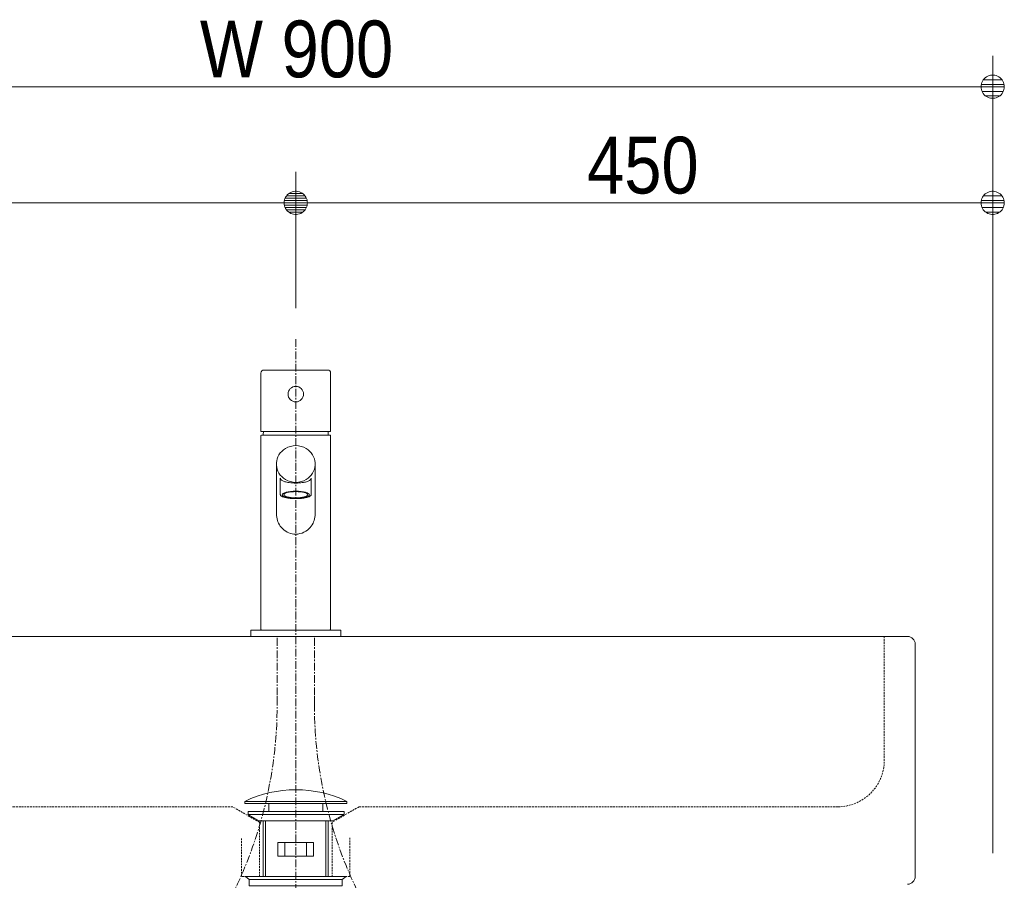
# Model space of a CAD drawing. Units: millimetres, scale not verified. Extents: x -6062 to 6062, y -3045 to 3045.
# Drawn here: x -2246 to -1610, y -1378 to -822 of the extents above; entities that cross this region are included whole.
import ezdxf
from ezdxf.enums import TextEntityAlignment as Align

# ---------------------------------------------------------------- set-up
doc = ezdxf.new("R2010")
doc.units = ezdxf.units.MM
doc.header["$LTSCALE"] = 20
doc.linetypes.add('CHAIN1', pattern=[8, 5, -1, 1, -1])
doc.linetypes.add('DASHED1', pattern=[1.8, 1.2, -0.6])
for name, color, linetype, lineweight in [('0-1_4給排水', 7, 'Continuous', 9), ('0-3_0', 7, 'Continuous', 9), ('0-4_2寸法-1', 7, 'Continuous', 9), ('0-5_5ボウル・キャビネト', 7, 'Continuous', 9)]:
    doc.layers.add(name, color=color, linetype=linetype, lineweight=lineweight)
doc.styles.add('ＭＳ Ｐゴシック', font='')
doc.styles.get('ＭＳ Ｐゴシック').set_extended_font_data('MS PGothic')

# ---------------------------------------------------------------- blocks, each defined once
blk = doc.blocks.new('グループ-5')
at = {"layer": '0-1_4給排水'}
blk.add_line((-6010, -20960), (-5190, -20960), dxfattribs=at)
for points in [[(-5150, -21000), (-5150, -21755), (-6050, -21755), (-6050, -21000)], [(-5850, -22173), (-5849.1, -22152.4), (-5845.9, -22130.2), (-5840, -22106.6), (-5830.8, -22081.8), (-5817.6, -22056.3), (-5800, -22030.8), (-5781, -22009.5), (-5758.4, -21989.6), (-5732.1, -21971.7), (-5702.4, -21956.8), (-5670, -21945.4), (-5635.5, -21938.4), (-5600, -21936), (-5564.5, -21938.4), (-5530, -21945.4), (-5497.6, -21956.8), (-5467.9, -21971.7), (-5441.6, -21989.6), (-5419, -22009.5), (-5400, -22030.8), (-5382.4, -22056.3), (-5369.2, -22081.8), (-5360, -22106.6), (-5354.1, -22130.2), (-5350.9, -22152.4), (-5350, -22173), (-5350, -22820), (-5350.7, -22838.7), (-5352.8, -22858.7), (-5356.8, -22879.9), (-5362.9, -22902.1), (-5369.5, -22920.1), (-5377.7, -22938.4), (-5387.8, -22956.9), (-5400, -22975.3), (-5414.6, -22993.6), (-5431.4, -23011.1), (-5450.5, -23027.4), (-5471.8, -23042.2)], [(-5471.8, -23042.2), (-5495.1, -23054.9), (-5519.7, -23065.1), (-5545.7, -23072.6), (-5572.6, -23077.3), (-5600, -23078.8), (-5623.3, -23077.7), (-5646.3, -23074.3), (-5668.7, -23068.9), (-5690.2, -23061.4), (-5710.6, -23052.1), (-5729.8, -23041.2), (-5750.6, -23026.6), (-5769.3, -23010.5), (-5785.7, -22993.3), (-5800, -22975.3), (-5812.4, -22956.6), (-5822.6, -22937.8), (-5830.9, -22919.1), (-5837.5, -22900.8), (-5842.5, -22883), (-5846.9, -22860.7), (-5849.3, -22839.7), (-5850, -22820), (-5850, -22167.8)], [(-5350, -22173), (-5350.9, -22193.5), (-5354.1, -22215.7), (-5360, -22239.3), (-5369.2, -22264.1), (-5382.4, -22289.6), (-5400, -22315.1), (-5419, -22336.4), (-5441.6, -22356.3), (-5467.9, -22374.2), (-5497.6, -22389.1), (-5530, -22400.5), (-5564.5, -22407.5), (-5600, -22409.9), (-5635.5, -22407.5), (-5670, -22400.5), (-5702.4, -22389.1), (-5732.1, -22374.2), (-5758.4, -22356.3), (-5781, -22336.4), (-5800, -22315.1), (-5817.6, -22289.6), (-5830.8, -22264.1), (-5840, -22239.3), (-5845.9, -22215.7), (-5849.1, -22193.5), (-5850, -22173)], [(-5799.6, -22362.1), (-5800, -22358.1), (-5800, -22568.7), (-5799.6, -22572), (-5798.2, -22575.5), (-5795.8, -22579.3), (-5792, -22583.2), (-5788.2, -22586.2), (-5783.4, -22589.3), (-5777.6, -22592.4), (-5770.8, -22595.6), (-5762.7, -22598.8), (-5753.4, -22601.9), (-5742.8, -22604.9), (-5731.2, -22607.7), (-5718.3, -22610.4), (-5704.3, -22612.8), (-5689.1, -22615), (-5672.7, -22616.9), (-5655.3, -22618.4), (-5637.3, -22619.5), (-5618.8, -22620.2), (-5600, -22620.4), (-5581.2, -22620.2), (-5562.6, -22619.5), (-5544.5, -22618.4), (-5527.2, -22616.9), (-5510.7, -22615), (-5495.2, -22612.8), (-5481, -22610.3), (-5468.2, -22607.6), (-5456.6, -22604.7), (-5446.3, -22601.8), (-5437.2, -22598.7), (-5429.2, -22595.6), (-5422.3, -22592.4), (-5416.6, -22589.3), (-5411.8, -22586.2), (-5408, -22583.2), (-5404.2, -22579.3)], [(-5795.8, -22370.7), (-5798.2, -22366.3), (-5799.6, -22362.1)], [(-5404.2, -22579.3), (-5401.8, -22575.5), (-5400.4, -22572), (-5400, -22568.7), (-5400, -22358.1), (-5400.4, -22362.1), (-5401.8, -22366.3), (-5404.2, -22370.7), (-5408, -22375.3), (-5412.1, -22379.2), (-5417.2, -22383.1), (-5423.5, -22387.1), (-5431.1, -22391), (-5440, -22395), (-5449.6, -22398.6), (-5460.4, -22402.2), (-5472.5, -22405.5), (-5485.9, -22408.6), (-5500.4, -22411.4), (-5516.1, -22413.9), (-5535.7, -22416.4), (-5556.5, -22418.1), (-5578.1, -22419.2), (-5600, -22419.6), (-5622.3, -22419.2), (-5644.2, -22418.1), (-5665.4, -22416.2), (-5685.3, -22413.7), (-5703.9, -22410.7), (-5717.3, -22407.9), (-5729.6, -22404.9), (-5740.9, -22401.8), (-5751, -22398.4), (-5760, -22395), (-5768.9, -22391), (-5776.5, -22387.1), (-5782.8, -22383.1), (-5787.9, -22379.2), (-5792, -22375.3), (-5795.8, -22370.7)]]:
    blk.add_lwpolyline(points, dxfattribs=at)
for points in [[(-5600, -21800), (-6044, -21800), (-6050, -21806), (-6050, -24310), (-6040, -24320), (-5160, -24320), (-5150, -24310), (-5150, -21806), (-5156, -21800)], [(-5600, -24400), (-6172.3, -24400), (-6180, -24399.8), (-6180, -24320.3), (-6167.1, -24320), (-5032.9, -24320), (-5020, -24320.3), (-5020, -24399.8), (-5027.7, -24400)]]:
    blk.add_lwpolyline(points, close=True, dxfattribs=at)
at = {"layer": '0-1_4給排水', "linetype": 'CHAIN1'}
for points in [[(-5840, -25271.5), (-5840, -25160), (-5840, -24400)], [(-5360, -25271.5), (-5360, -25160), (-5360, -24400)]]:
    blk.add_lwpolyline(points, dxfattribs=at)
at = {"layer": '0-1_4給排水'}
blk.add_circle((-5600, -21270), 100, dxfattribs=at)
for centre, radius, start, end in [((-6010, -21000), 40, 90, 180), ((-5190, -21000), 40, 0, 90), ((-5600, -21800), 420, 173.7632, 180), ((-5600, -21800), 420, 0, 6.2368)]:
    blk.add_arc(centre, radius, start, end, dxfattribs=at)
at = {"layer": '0-1_4給排水', "linetype": 'CHAIN1'}
for centre, start, end in [((-11374.6, -25271.5), 331.62953, 0), ((174.6, -25271.5), 180, 208.37047)]:
    blk.add_arc(centre, 5534.6, start, end, dxfattribs=at)
at = {"layer": '0-1_4給排水'}
for major_axis, ratio in [((175, 0), 0.257265), ((155, 0), 0.258819)]:
    blk.add_ellipse((-5600, -22569.7), major_axis=major_axis, ratio=ratio, dxfattribs=at)
blk = doc.blocks.new('_Dot')
at = {"layer": '0-3_0'}
for p, q in [((-10, 0), (-20, 0)), ((9.78, 2), (-9.78, 2)), ((7.99, 6), (-7.99, 6)), ((9.16, -3.98), (-9.16, -3.98)), ((6, -7.98), (-6, -7.98))]:
    blk.add_line(p, q, dxfattribs=at)
for points in [[(10, 0), (9.92, 1.25), (9.69, 2.49), (9.3, 3.68), (8.76, 4.82), (8.09, 5.88), (7.29, 6.85), (6.37, 7.71), (5.36, 8.44), (4.26, 9.05), (3.09, 9.51), (1.87, 9.82), (0.63, 9.98), (-0.63, 9.98), (-1.87, 9.82), (-3.09, 9.51), (-4.26, 9.05), (-5.36, 8.44), (-6.37, 7.71), (-7.29, 6.85), (-8.09, 5.88), (-8.76, 4.82), (-9.3, 3.68), (-9.69, 2.49), (-9.92, 1.25), (-10, 0), (0, 0)], [(-10, 0), (-9.92, -1.25), (-9.69, -2.49), (-9.3, -3.68), (-8.76, -4.82), (-8.09, -5.88), (-7.29, -6.85), (-6.37, -7.71), (-5.36, -8.44), (-4.26, -9.05), (-3.09, -9.51), (-1.87, -9.82), (-0.63, -9.98), (0.63, -9.98), (1.87, -9.82), (3.09, -9.51), (4.26, -9.05), (5.36, -8.44), (6.37, -7.71), (7.29, -6.85), (8.09, -5.88), (8.76, -4.82), (9.3, -3.68), (9.69, -2.49), (9.92, -1.25), (10, 0), (0, 0)]]:
    blk.add_lwpolyline(points, close=True, dxfattribs=at)
blk = doc.blocks.new('グループ-46')
at = {"layer": '0-5_5ボウル・キャビネト'}
for p, q in [((-13500, -24400), (2300, -24400)), ((2400, -24500), (2400, -27500))]:
    blk.add_line(p, q, dxfattribs=at)
at = {"layer": '0-5_5ボウル・キャビネト', "linetype": 'DASHED1'}
blk.add_line((2000, -24400), (2000, -26000), dxfattribs=at)
for points in [[(1400, -26600), (-4783.6, -26600), (-5130, -26800), (-5130, -27500), (-6070, -27500), (-6070, -26800), (-6416.4, -26600), (-12600, -26600)], [(-4900, -27000), (-4900, -27500), (-6300, -27500), (-6300, -27000)]]:
    blk.add_lwpolyline(points, dxfattribs=at)
at = {"layer": '0-5_5ボウル・キャビネト'}
for centre, start, end in [((2300, -24500), 0, 90), ((2300, -27500), 270, 0)]:
    blk.add_arc(centre, 100, start, end, dxfattribs=at)
at = {"layer": '0-5_5ボウル・キャビネト', "linetype": 'DASHED1'}
blk.add_arc((1400, -26000), 600, 270, 0, dxfattribs=at)
blk = doc.blocks.new('グループ-48')
at = {"layer": '0-1_4給排水', "linetype": 'CHAIN1'}
blk.add_line((-5600, -20560), (-5600, -42500), dxfattribs=at)
at = {"layer": '0-1_4給排水'}
for p, q in [((-6020, -26780), (-6020, -27500)), ((-5990, -26780), (-5990, -27500)), ((-5210, -26780), (-5210, -27500)), ((-5180, -26780), (-5180, -27500))]:
    blk.add_line(p, q, dxfattribs=at)
for points in [[(-6260, -26530), (-4940, -26530), (-4940, -26560), (-6260, -26560)], [(-5950, -26560), (-5250, -26560), (-5250, -26660), (-5950, -26660)], [(-6081.3, -26780), (-6220, -26700), (-4980, -26700), (-5120.2, -26780)], [(-6214, -26660), (-4974, -26660), (-4974, -26700), (-6214, -26700)], [(-5830, -27060), (-5370, -27060), (-5370, -27240), (-5830, -27240)], [(-5740, -27060), (-5460, -27060), (-5460, -27240), (-5740, -27240)], [(-6200, -27540), (-6250, -27500), (-4950, -27500), (-5000, -27540)], [(-6200, -27540), (-5000, -27540), (-5000, -27620), (-6200, -27620)]]:
    blk.add_lwpolyline(points, close=True, dxfattribs=at)
blk.add_arc((-5600, -27907), 1527, 64.39147, 115.60853, dxfattribs=at)

msp = doc.modelspace()

# ---------------------------------------------------------------- linework, layer by layer
at = {"layer": '0-4_2寸法-1'}
for p, q in [((-1617.5, -920), (-1617.5, -845)), ((-1632.51, -865), (-2502.49, -865)), ((-2067.5, -1008), (-2067.5, -920)), ((-2067.5, -1008), (-2067.5, -920)), ((-1617.5, -1360), (-1617.5, -920)), ((-2502.49, -940), (-2082.51, -940)), ((-1632.51, -940), (-2052.49, -940))]:
    msp.add_line(p, q, dxfattribs=at)

# ---------------------------------------------------------------- block references
at = {"layer": '0-1_4給排水', "xscale": 0.05, "yscale": 0.05}
for name in ['グループ-48', 'グループ-5']:
    msp.add_blockref(name, (-1787.5, 0), dxfattribs=at)
at = {"layer": '0-4_2寸法-1', "xscale": 0.7503418, "yscale": 0.7503418}
for p in [(-1617.5, -865), (-2067.5, -940), (-1617.5, -940)]:
    msp.add_blockref('_Dot', p, dxfattribs=at)
at = {"layer": '0-4_2寸法-1', "xscale": 0.7503418, "yscale": 0.7503418, "rotation": 180}
msp.add_blockref('_Dot', (-2067.5, -940), dxfattribs=at)
at = {"layer": '0-5_5ボウル・キャビネト', "xscale": 0.05, "yscale": 0.05}
msp.add_blockref('グループ-46', (-1787.5, 0), dxfattribs=at)

# ---------------------------------------------------------------- texts
at = {"layer": '0-4_2寸法-1', "style": 'ＭＳ Ｐゴシック', "width": 0.9}
for s, height, p in [('W 900', 36.69, (-2129.45, -869.96)), ('450', 36.66, (-1879.39, -944.96))]:
    msp.add_text(s, height=height, dxfattribs=at).set_placement(p, align=Align.BOTTOM_LEFT)

doc.saveas('drawing.dxf')
